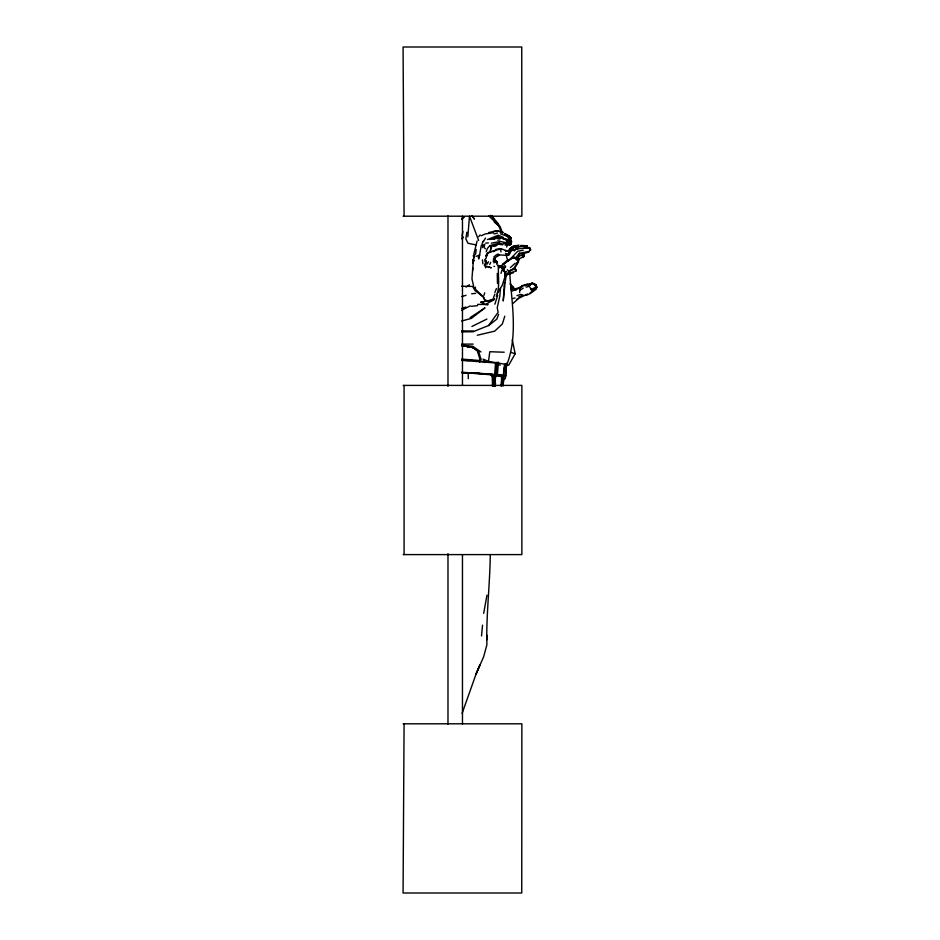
<?xml version="1.0" encoding="UTF-8"?>
<svg xmlns="http://www.w3.org/2000/svg" width="940" height="940" viewBox="0 0 940 940"><rect width="100%" height="100%" fill="white"/><g stroke="black" fill="none" stroke-linecap="round" stroke-linejoin="round"><path stroke-width="1.41" d="M404.082 554.6L404.082 385.4M486.885 635.123L486.861 644.899L483.665 656.719L476.145 673.851L462.116 713.354M404.082 723.8L403.072 893L521.747 893L521.865 723.8L403.154 723.8M492.619 386.117L492.137 375.436L493.371 375.365L495.486 375.542L495.098 386.246M497.471 283.563L497.284 273.399M504.768 285.936L503.229 301L504.569 282.47M490.292 554.612C489.928 583.059 486.591 611.364 486.744 639.788M519.609 292.469L520.043 287.934L522.405 286.512M479.294 256.773L481.268 245.469L482.044 244.647L482.819 246.01M472.585 270.802L473.349 261.05M522.088 257.49L524.25 255.845L523.451 255.328L523.592 253.871L524.344 254.258L523.815 256.632L518.998 258.817M497.307 265.01L500.714 266.196L502.912 268.147L505.191 272.389L504.851 277.23L504.698 272.083L502.689 267.912L500.585 266.537L502.066 268.911M514.403 268.205L515.672 269.439L515.755 271.413L515.672 269.439L514.062 268.123L514.603 269.251M472.797 267.947L471.951 278.886L473.572 285.983M498.423 362.159L497.319 375.882L496.355 376.576M467.815 236.809L469.495 216.177L478.636 240.476M493.347 261.52L493.571 258.911L499.105 254.881L507.718 255.386M496.978 362.112L495.838 375.612L492.02 376.2M506.684 363.146L505.344 378.55L502.9 378.526L503.135 375.73M505.567 373.039L505.332 375.882L506.719 364.485L504.78 364.391L503.394 375.788M505.532 370.219L506.296 364.544M500.503 288.134L499.81 296.124L497.237 307.686L498.106 312.339L488.659 325.522L473.748 331.444L461.622 331.961M501.466 385.929L502.16 378.091L501.126 376.858M504.627 364.45L502.9 378.526M502.865 385.858L503.805 378.021L503.123 385.823M468.132 372.722L461.622 372.616L486.062 373.838M500.961 386.07L501.807 376.916M481.527 635.934L482.537 625.194M479.341 254.646L478.742 258.982L478.284 257.243M505.074 245.093L509.868 245.058L511.196 243.777L511.501 241.357L505.473 238.901M516.377 289.673L513.581 289.332L513.675 288.51L516.46 289.532L512.077 289.273L511.289 290.049L510.737 288.803M486.262 260.368L485.075 265.209L485.663 267.865L485.522 261.344L486.051 263.024L484.664 260.11L485.557 258.712M492.36 386.129L492.666 383.45M493.312 386.011L493.371 375.365L493.183 385.976M476.204 249.441L475.64 253.953L473.502 256.197M500.95 251.92L500.644 248.642L509.163 251.556L509.832 252.766L508.622 254.963L509.832 252.766L508.998 251.497L505.05 250.628L509.269 251.368L509.445 253.812L507.623 254.67L505.485 253.354L507.753 254.576M509.645 271.731C511.572 302.374 518.175 334.993 506.907 364.567L488.518 361.371L489.775 351.724L504.204 352.23M504.639 233.625L509.891 236.61L508.023 236.786L505.25 234.753C502.771 232.38 514.509 237.256 508.364 239.677L506.166 239.724M498.353 267.125C498.094 276.807 500.045 286.9 496.344 296.382M473.419 260.38L472.996 263.188M466.839 232.215L465.852 238.795L467.932 243.26L476.427 245.011M504.369 286.676L506.449 274.01M509.457 254.646L509.269 251.368M493.759 385.905L493.817 375.354M462.057 236.21L462.903 231.381M494.757 386.316L495.216 383.767L494.123 376.94M493.994 256.62L494.475 258.453L493.571 258.911M483.689 613.362L486.944 595.173M484.77 244.142L484.088 247.408L485.381 248.818M530.959 289.567C531.911 291.623 536.129 289.297 535.965 287.076L535.354 285.09L533.603 283.622L532.087 283.339L528.715 285.607M535.624 288.568L536.716 286.888L536.176 285.055L534.061 283.41M487.179 303.914L486.955 304.877L488.107 304.501L477.614 304.372M509.868 245.058L511.325 243.119M482.443 247.631L483.195 244.424M494.64 257.877L495.157 259.24L493.911 262.918M477.109 240.981L473.807 254.2M483.971 295.289L484.699 292.88M486.074 255.974L488.201 252.919L495.85 249.97L500.574 249.229M485.075 265.209L486.638 262.46M461.622 359.092L480.34 360.549L480.834 358.916L478.777 351.913L472.667 347.248L461.622 345.556L472.973 347.565L478.777 351.913M504.804 316.169L502.336 324.006L494.687 331.15L477.262 335.263M494.875 304.196L497.707 295.348M500.961 273.387L502.066 270.097M508.223 239.442L511.384 241.04L510.902 242.179L509.116 242.861L506.378 240.746M479.729 362.112L480.834 358.916M503.253 243.401L509.41 244.365L511.196 243.777L511.501 241.357L508.352 240.417L510.444 240.499L510.996 237.949L509.022 237.479L510.349 237.75M504.663 273.869L505.191 272.389M486.191 251.756L487.39 248.442L489.846 245.622L499.516 243.013M510.902 242.179L511.266 241.169M498.611 314.289L496.849 319.106L488.659 325.522M507.623 254.67L509.633 252.684M493.571 297.475L494.875 294.114M494.887 292.411L496.402 288.58M490.68 375.224L494.628 374.707L495.58 362.57M490.61 249.723L491.608 247.349L491.032 246.433M473.102 260.039L474.148 257.807M506.637 247.044L507.001 246.245M489.74 264.481L490.727 262.307M491.573 301.247L492.642 299.014M507.588 236.105L510.068 236.809L507.682 239.829M487.284 264.058L488.447 261.767M517.447 258.864L519.374 255.422M512.265 339.81L515.167 353.745L508.681 365.272L506.496 364.403M483.372 241.697L485.51 238.008M509.468 259.875L517.717 251.238L523.274 250.216M503.723 271.014L505.544 272.858L506.472 271.366M517.247 258.899L519.362 255.609M510.044 239.959L510.667 237.902L509.022 237.479L510.667 237.902M484.488 265.362L485.404 263.987L484.488 265.362L485.204 265.644M516.518 263.834L517.952 261.708L517.552 259.91L513.945 257.325L512.183 257.584L502.36 265.374M497.237 293.527L502.371 285.067L504.428 278.393L508.035 273.058M473.29 255.48L473.831 257.372L474.559 256.315M524.344 254.258L523.815 256.632M529.643 247.549L530.618 249.934L528.938 251.462L519.232 253.342L515.707 257.854M512.829 268.911L508.951 271.942L506.331 275.831L505.027 276.219M514.756 267.148L518.633 260.168L514.803 257.924M526.67 246.562L527.164 245.928L527.598 246.985M493.441 260.897L496.414 261.426L494.311 259.769M478.695 236.668L480.14 234.918M526.894 245.834C527.211 246.28 523.486 245.834 520.983 245.599M474.113 256.221L473.831 257.372M500.714 266.196L499.234 267.924L497.953 265.985M515.144 263.259L510.361 267.595M526.165 295.43L530.395 293.492L535.965 289.32L536.716 286.888M529.091 247.549L528.069 248.36L523.827 248.172L529.091 247.737M502.324 264.328L508.446 259.687M514.298 250.992L515.766 249.453L518.962 248.689L529.385 247.831L530.313 250.346M508.517 272.024L510.514 269.968M483.078 241.263L482.161 243.401M461.622 219.396L464.278 216.752L461.622 218.562M507.341 251.356L513.44 246.257L516.612 245.587M512.958 303.432L518.304 298.685M510.162 252.19L513.299 249.288M509.504 248.983L512.124 246.621L518.986 245.093M530.219 248.712L529.197 247.784M535.624 288.533L531.934 290.296L531.159 289.438L528.997 285.725L531.993 283.234L535.636 284.996L536.293 287.029L535.741 288.686L529.925 293.045M508.846 252.261L514.298 247.267L527.164 245.928M508.176 251.391L510.126 249.911M528.997 285.725L532.111 283.351L533.603 283.622L535.401 285.09L536.035 287.1M533.861 290.401L536.928 287.534L534.061 284.268M509.116 242.861L511.043 242.026L509.903 241.451M466.076 287.1L469.413 284.773M470.129 317.614L484.993 307.873L471.363 318.402L461.622 321.01M509.48 236.774L508.023 236.786L504.815 233.931L507.953 235.999M481.174 235.775L485.451 233.895L493.512 232.732M495.028 255.762L497.542 254.2M511.666 270.379L514.991 267.618L518.469 262.119L518.633 260.168L517.552 259.91M527.516 293.997L516.577 299.402M519.714 290.319L523.251 288.18M487.413 239.583L498.271 235.2L503.617 237.526M494.005 299.578L485.404 304.584L480.787 302.245L494.005 299.578L480.787 302.245M488.024 253.33L487.014 253.906L487.978 252.637L491.937 251.321M492.454 299.778L494.581 298.556M513.534 250.158L515.931 248.818M535.965 287.076L531.159 289.438M493.265 251.662L496.062 250.204M511.113 242.473L509.468 243.331L500.456 241.498L491.315 243.178M512.641 258.136L505.861 262.037L501.431 265.914L505.285 267.606M461.622 310.271L470.247 305.864M471.892 326.497L486.885 319.071M520.043 287.934L511.889 291.165M493.43 239.195L498.165 236.939L500.691 238.079M512.077 289.273L513.675 288.51M514.251 271.554L509.41 273.188M513.616 272.624L508.646 274.398M525.049 285.889L531.993 283.234M528.903 252.073L521.524 254.082M525.002 246.809L526.365 246.257M529.385 247.831L528.045 248.089M535.401 285.09L536.176 285.055M518.68 296.923L523.333 295.207L520.596 294.385L516.929 295.654M509.645 240.64L510.349 240.382L508.387 240.405M461.622 308.485L465.782 307.039M513.581 289.332C519.844 287.981 525.166 283.951 531.852 283.821M495.18 245.293L499.093 243.989M475.452 287.205L474.265 287.593L475.076 287.581M476.169 256.303L479.764 255.151M521.688 285.795L527.434 284.08M526.224 287.193L528.856 286.371M499.575 244.365L502.63 244.741M510.996 237.949L510.573 239.242L510.89 238.654L509.022 238.126M461.622 296.582L466.04 295.313M512.935 298.544L515.061 297.98M494.076 233.919L497.495 233.026M515.59 248.078L518.257 247.385M526.823 245.716L520.772 245.469M493.03 231.593L496.637 230.7L503.582 232.521M516.965 259.534L519.514 258.947M488.859 232.462L497.495 230.864L500.797 231.875M515.86 258.371L517.329 260.051L515.86 258.371L512.3 257.666L515.919 258.359M503.088 378.162L503.805 378.021M501.396 378.244L503.558 378.033M497.93 238.243L489.834 239.512M493.817 245.822L496.849 245.258M516.107 258.195L516.765 258.077L514.227 257.149M492.83 238.478L501.878 237.667M516.906 248.654L518.845 248.336M497.789 240.194L499.81 239.864M496.132 261.778L497.178 261.602L497.424 262.988L494.652 260.979L497.178 261.602M519.009 255.751L523.451 255.328M495.756 249.359L500.644 248.642M492.642 246.139L496.144 245.763M471.328 306.322L477.532 305.653M471.633 293.785L475.628 293.362M489.846 245.622L491.608 245.916M485.792 243.108L488.365 242.908M461.622 360.185L471.563 359.668L461.622 360.361L498.541 363.181M513.557 269.451L515.848 270.062M493.911 375.577L495.486 375.542L493.958 375.33M403.154 216.2L521.865 216.2L521.747 47L403.072 47L404.082 216.2M461.622 344.111L473.161 344.111M403.154 385.4L521.865 385.4L521.865 554.6L403.154 554.6M498.599 266.337L500.714 266.337L498.541 265.997M461.622 286.242L472.444 286.418M494.581 257.877L495.31 257.901L494.992 257.196M461.622 372.275L490.527 374.038L504.909 376.012M461.622 360.22L469.178 360.525M505.274 375.836L505.99 375.859L499.305 374.99M502.301 376.129L503.076 376.164L497.307 375.224M503.781 375.73L505.72 375.824M510.761 288.192L515.614 289.074M468.108 372.933L493.641 375.001M468.954 372.687L479.729 373.427M498.165 236.939L497.178 236.563L499.869 237.82M494.992 374.802L484.993 373.85M493.664 374.79L489.188 374.202M479.694 361.183L485.968 361.736M506.014 364.144L506.778 364.215M506.284 364.391L507.048 364.462M492.113 375.272L495.451 375.589M521.453 245.751L525.225 246.174L521.324 245.645M499.022 375.342L503.993 376.012L499.399 375.272M498.823 375.507L500.456 375.718M530.618 249.934L529.819 248.371M509.562 237.174L500.421 233.755M498.47 364.767L500.339 365.049M497.636 375.354L501.525 376.118L498.987 375.671M497.613 375.577L501.502 376.329L498.952 375.882M494.499 375.037L496.132 374.966L497.025 362.617M461.622 345.403L472.973 347.565L461.622 345.18L472.714 346.296L481.01 351.948M461.622 345.368L472.973 347.565M502.512 238.654L507.201 240.017M502.23 238.126L506.108 239.418M511.031 352.418L515.167 353.745M476.228 289.931L483.184 296.758L484.664 299.86L488.248 301.047M525.507 294.901L526.377 295.195M506.648 241.662L509.398 242.649M487.484 266.443L491.315 267.818L485.51 266.255M501.02 243.812L502.865 244.506M509.856 240.417L511.384 241.04M488.518 361.371L483.101 359.151L484.97 362.582M493.923 266.22L494.546 266.49M511.125 286.688L515.707 288.956M483.184 296.758L475.053 290.613L472.703 286.583M494.464 260.168L496.414 261.426M508.188 236.68L505.168 234.612M480.74 294.678L483.524 296.852L484.664 299.86M509.962 284.033L513.287 286.794M519.232 253.342L520.102 254.141L519.597 253.318M494.757 220.454L497.636 223.027L501.302 232.051M494.217 221.899L499.316 226.517M505.779 239.524L505.403 238.784M502.806 270.086L505.544 272.858M488.835 215.895L497.918 224.731M492.066 215.942L500.174 226.658L502.454 233.191M497.307 256.397L499.105 254.881L498.553 254.117M490.762 215.272L493.524 218.679M473.349 259.475L474.441 260.862M471.904 215.777L474.477 219.126L472.068 215.707M504.733 265.468L505.72 266.76M494.593 260.779L495.533 262.107M507.4 269.709L508.951 271.942M486.568 254.329L487.413 255.809M474.947 287.663L475.628 288.968M502.689 267.912L504.698 271.93M514.051 268.264L514.603 269.38M500.433 243.343L500.75 244.001M477.532 351.572L480.34 360.549M472.961 259.381L473.454 261.12M506.343 255.821L507.906 261.367M526.729 246.08L526.952 247.103M494.182 376.928L495.556 383.696M482.89 263.905L482.467 259.839M491.221 246.174L489.963 252.402L489.928 251.438M514.92 268.441L515.026 269.38M486.074 255.175L486.25 258.065M496.555 262.413L496.614 264.081M468.202 373.497L468.285 378.691M462.468 216.2L462.468 385.4M462.468 554.6L462.468 724.094M447.981 215.906L447.981 386.281M447.981 553.719L447.981 724.094M479.976 664.815L476.145 673.851L479.976 664.815M463.314 237.315L461.622 238.631L463.314 237.315M473.748 331.444L461.622 331.256L473.748 331.444M503.288 375.941L501.196 375.53L503.299 375.977M504.416 268.687L500.585 266.537L504.416 268.687"/></g></svg>
